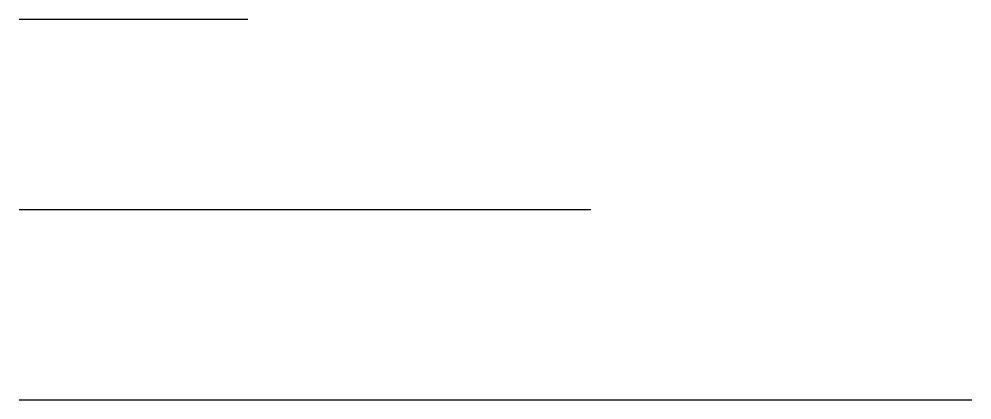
# Model space of a CAD drawing. Header units: millimetres. Extents: x 0 to 5000, y 0 to 2000.
import ezdxf

# ---------------------------------------------------------------- set-up
doc = ezdxf.new("R2010")
doc.units = ezdxf.units.MM
doc.layers.add('E-TRAY', color=1, linetype='Continuous')

msp = doc.modelspace()

# ---------------------------------------------------------------- linework, layer by layer
at = {"layer": 'E-TRAY'}
for p, q in [((0, 2000), (1200, 2000)), ((0, 1000), (3000, 1000)), ((0, 0), (5000, 0))]:
    msp.add_line(p, q, dxfattribs=at)

doc.saveas('drawing.dxf')
